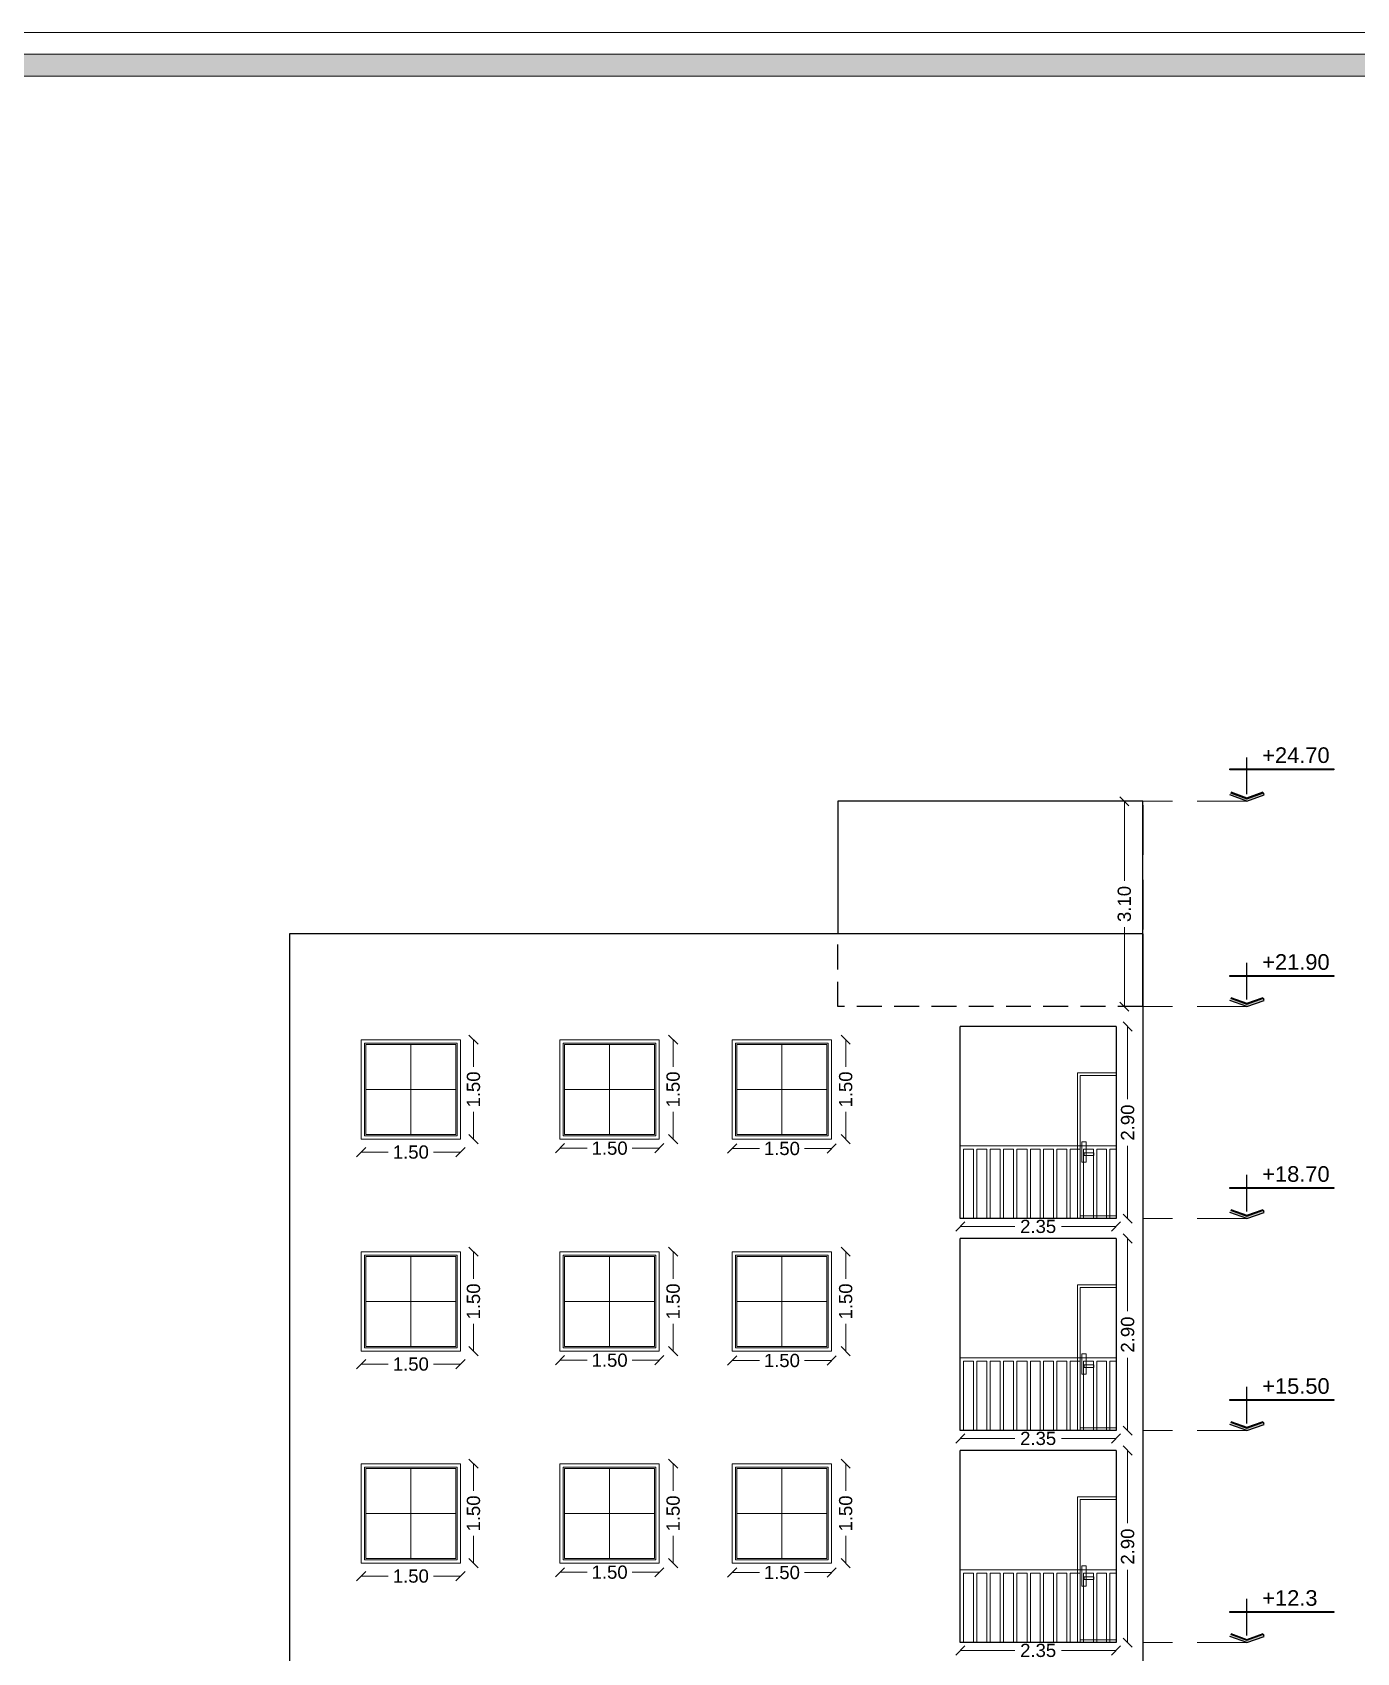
# Model space of a CAD drawing. Header units: metres. Extents: x -355 to 973, y -73 to 238.
# Drawn here: x 938.33 to 958.31, y 201.23 to 225.69 of the extents above; entities that cross this region are included whole.
import ezdxf

# ---------------------------------------------------------------- set-up
doc = ezdxf.new("R2010")
doc.units = ezdxf.units.M
doc.header["$LTSCALE"] = 3
doc.header["$MEASUREMENT"] = 0
for name, pattern in [('202$0$HIDDEN', [0.375, 0.25, -0.125]), ('DASHED2', [0.375, 0.25, -0.125]), ('HIDDEN2', [0.1875, 0.125, -0.0625])]:
    doc.linetypes.add(name, pattern=pattern)
for name, color, linetype, lineweight in [('.....13', 7, 'DASHED2', 13), ('05', 21, 'Continuous', 5), ('09', 120, 'Continuous', 9)]:
    doc.layers.add(name, color=color, linetype=linetype, lineweight=lineweight)
doc.styles.get("Standard").update_dxf_attribs({"font": 'arial.ttf'})
doc.dimstyles.new('ahmad', dxfattribs={"dimtxt": 0.2, "dimasz": 0.1375, "dimexe": 0, "dimexo": 0.0625, "dimgap": 0.09, "dimtad": 0, "dimzin": 0, "dimdsep": 46, "dimtxsty": 'Standard', "dimblk": 'OBLIQUE', "dimcen": 0.09, "dimclrd": 245, "dimclrt": 61, "dimadec": 0, "dimazin": 0, "dimtfac": 1, "dimtofl": 0, "dimtmove": 0, "dimatfit": 3, "dimldrblk": 'OBLIQUE', "dimfxl": 0, "dimfxlon": 1, "dimtolj": 1, "dimtzin": 0, "dimlwd": 13, "dimarcsym": 0})

# ---------------------------------------------------------------- blocks, each defined once
blk = doc.blocks.new('asidk')
at = {"layer": '09'}
for p, q in [((128.451, 86.95), (128.451, 85.59)), ((127.771, 86.27), (129.131, 86.27))]:
    blk.add_line(p, q, dxfattribs=at)
for points in [[(129.201, 87.02), (127.701, 87.02), (127.701, 85.52), (129.201, 85.52)], [(129.151, 86.97), (127.751, 86.97), (127.751, 85.57), (129.151, 85.57)], [(129.131, 86.95), (127.771, 86.95), (127.771, 85.59), (129.131, 85.59)]]:
    blk.add_lwpolyline(points, close=True, dxfattribs=at)
blk = doc.blocks.new('_Oblique')
at = {"color": 0, "linetype": 'ByBlock', "lineweight": -2}
blk.add_line((-0.5, -0.5), (0.5, 0.5), dxfattribs=at)
blk = doc.blocks.new('*D979')
at = {"color": 245, "lineweight": 13, "transparency": 16777216}
for p, q in [((952.332, 201.264), (953.155, 201.264)), ((954.682, 201.264), (953.859, 201.264))]:
    blk.add_line(p, q, dxfattribs=at)
at = {"layer": 'Defpoints', "color": 0, "transparency": 16777216}
for p in [(952.332, 201.382), (954.682, 201.382), (954.682, 201.264)]:
    blk.add_point(p, dxfattribs=at)
at = {"color": 245, "lineweight": 13, "transparency": 16777216, "xscale": 0.1375, "yscale": 0.1375, "zscale": 0.1375, "rotation": 180}
blk.add_blockref('_Oblique', (952.332, 201.264), dxfattribs=at)
at = {"color": 245, "lineweight": 13, "transparency": 16777216, "xscale": 0.1375, "yscale": 0.1375, "zscale": 0.1375}
blk.add_blockref('_Oblique', (954.682, 201.264), dxfattribs=at)
at = {"color": 61, "transparency": 16777216, "insert": (953.507, 201.264), "char_height": 0.2, "attachment_point": 5}
blk.add_mtext('\\A1;2.35', dxfattribs=at)
blk = doc.blocks.new('*D980')
at = {"color": 245, "lineweight": 13, "transparency": 16777216}
for p, q in [((948.89, 202.44), (949.3, 202.44)), ((950.39, 202.44), (949.98, 202.44))]:
    blk.add_line(p, q, dxfattribs=at)
at = {"layer": 'Defpoints', "color": 0, "transparency": 16777216}
for p in [(948.89, 202.582), (950.39, 202.582), (948.89, 202.44)]:
    blk.add_point(p, dxfattribs=at)
at = {"color": 245, "lineweight": 13, "transparency": 16777216, "xscale": 0.1375, "yscale": 0.1375, "zscale": 0.1375, "rotation": 180}
blk.add_blockref('_Oblique', (948.89, 202.44), dxfattribs=at)
at = {"color": 245, "lineweight": 13, "transparency": 16777216, "xscale": 0.1375, "yscale": 0.1375, "zscale": 0.1375}
blk.add_blockref('_Oblique', (950.39, 202.44), dxfattribs=at)
at = {"color": 61, "transparency": 16777216, "insert": (949.64, 202.44), "char_height": 0.2, "attachment_point": 5}
blk.add_mtext('\\A1;1.50', dxfattribs=at)
blk = doc.blocks.new('*D981')
at = {"color": 245, "lineweight": 13, "transparency": 16777216}
for p, q in [((950.603, 204.082), (950.603, 203.672)), ((950.603, 202.582), (950.603, 202.992))]:
    blk.add_line(p, q, dxfattribs=at)
at = {"layer": 'Defpoints', "color": 0, "transparency": 16777216}
for p in [(950.39, 204.082), (950.603, 204.082), (950.39, 202.582)]:
    blk.add_point(p, dxfattribs=at)
at = {"color": 245, "lineweight": 13, "transparency": 16777216, "xscale": 0.1375, "yscale": 0.1375, "zscale": 0.1375}
for p, rotation in [((950.603, 204.082), 90), ((950.603, 202.582), 270)]:
    blk.add_blockref('_Oblique', p, dxfattribs=dict(at, rotation=rotation))
at = {"color": 61, "transparency": 16777216, "insert": (950.603, 203.332), "char_height": 0.2, "attachment_point": 5, "rotation": 90}
blk.add_mtext('\\A1;1.50', dxfattribs=at)
blk = doc.blocks.new('*D982')
at = {"color": 245, "lineweight": 13, "transparency": 16777216}
for p, q in [((947.999, 204.082), (947.999, 203.672)), ((947.999, 202.582), (947.999, 202.992))]:
    blk.add_line(p, q, dxfattribs=at)
at = {"layer": 'Defpoints', "color": 0, "transparency": 16777216}
for p in [(947.79, 204.082), (947.999, 204.082), (947.79, 202.582)]:
    blk.add_point(p, dxfattribs=at)
at = {"color": 245, "lineweight": 13, "transparency": 16777216, "xscale": 0.1375, "yscale": 0.1375, "zscale": 0.1375}
for p, rotation in [((947.999, 204.082), 90), ((947.999, 202.582), 270)]:
    blk.add_blockref('_Oblique', p, dxfattribs=dict(at, rotation=rotation))
at = {"color": 61, "transparency": 16777216, "insert": (947.999, 203.332), "char_height": 0.2, "attachment_point": 5, "rotation": 90}
blk.add_mtext('\\A1;1.50', dxfattribs=at)
blk = doc.blocks.new('*D983')
at = {"color": 245, "lineweight": 13, "transparency": 16777216}
for p, q in [((946.29, 202.445), (946.7, 202.445)), ((947.79, 202.445), (947.38, 202.445))]:
    blk.add_line(p, q, dxfattribs=at)
at = {"layer": 'Defpoints', "color": 0, "transparency": 16777216}
for p in [(946.29, 202.582), (947.79, 202.582), (947.79, 202.445)]:
    blk.add_point(p, dxfattribs=at)
at = {"color": 245, "lineweight": 13, "transparency": 16777216, "xscale": 0.1375, "yscale": 0.1375, "zscale": 0.1375, "rotation": 180}
blk.add_blockref('_Oblique', (946.29, 202.445), dxfattribs=at)
at = {"color": 245, "lineweight": 13, "transparency": 16777216, "xscale": 0.1375, "yscale": 0.1375, "zscale": 0.1375}
blk.add_blockref('_Oblique', (947.79, 202.445), dxfattribs=at)
at = {"color": 61, "transparency": 16777216, "insert": (947.04, 202.445), "char_height": 0.2, "attachment_point": 5}
blk.add_mtext('\\A1;1.50', dxfattribs=at)
blk = doc.blocks.new('*D984')
at = {"color": 245, "lineweight": 13, "transparency": 16777216}
for p, q in [((943.29, 202.386), (943.7, 202.386)), ((944.79, 202.386), (944.38, 202.386))]:
    blk.add_line(p, q, dxfattribs=at)
at = {"layer": 'Defpoints', "color": 0, "transparency": 16777216}
for p in [(943.29, 202.582), (944.79, 202.582), (944.79, 202.386)]:
    blk.add_point(p, dxfattribs=at)
at = {"color": 245, "lineweight": 13, "transparency": 16777216, "xscale": 0.1375, "yscale": 0.1375, "zscale": 0.1375, "rotation": 180}
blk.add_blockref('_Oblique', (943.29, 202.386), dxfattribs=at)
at = {"color": 245, "lineweight": 13, "transparency": 16777216, "xscale": 0.1375, "yscale": 0.1375, "zscale": 0.1375}
blk.add_blockref('_Oblique', (944.79, 202.386), dxfattribs=at)
at = {"color": 61, "transparency": 16777216, "insert": (944.04, 202.386), "char_height": 0.2, "attachment_point": 5}
blk.add_mtext('\\A1;1.50', dxfattribs=at)
blk = doc.blocks.new('*D985')
at = {"color": 245, "lineweight": 13, "transparency": 16777216}
for p, q in [((944.986, 204.082), (944.986, 203.672)), ((944.986, 202.582), (944.986, 202.992))]:
    blk.add_line(p, q, dxfattribs=at)
at = {"layer": 'Defpoints', "color": 0, "transparency": 16777216}
for p in [(944.79, 204.082), (944.986, 204.082), (944.79, 202.582)]:
    blk.add_point(p, dxfattribs=at)
at = {"color": 245, "lineweight": 13, "transparency": 16777216, "xscale": 0.1375, "yscale": 0.1375, "zscale": 0.1375}
for p, rotation in [((944.986, 204.082), 90), ((944.986, 202.582), 270)]:
    blk.add_blockref('_Oblique', p, dxfattribs=dict(at, rotation=rotation))
at = {"color": 61, "transparency": 16777216, "insert": (944.986, 203.332), "char_height": 0.2, "attachment_point": 5, "rotation": 90}
blk.add_mtext('\\A1;1.50', dxfattribs=at)
blk = doc.blocks.new('*D986')
at = {"color": 245, "lineweight": 13, "transparency": 16777216}
for p, q in [((954.858, 204.282), (954.858, 203.183)), ((954.858, 201.382), (954.858, 202.481))]:
    blk.add_line(p, q, dxfattribs=at)
at = {"layer": 'Defpoints', "color": 0, "transparency": 16777216}
for p in [(954.682, 204.282), (954.682, 201.382), (954.858, 201.382)]:
    blk.add_point(p, dxfattribs=at)
at = {"color": 245, "lineweight": 13, "transparency": 16777216, "xscale": 0.1375, "yscale": 0.1375, "zscale": 0.1375}
for p, rotation in [((954.858, 204.282), 90), ((954.858, 201.382), 270)]:
    blk.add_blockref('_Oblique', p, dxfattribs=dict(at, rotation=rotation))
at = {"color": 61, "transparency": 16777216, "insert": (954.858, 202.832), "char_height": 0.2, "attachment_point": 5, "rotation": 90}
blk.add_mtext('\\A1;2.90', dxfattribs=at)
blk = doc.blocks.new('*D957')
at = {"color": 245, "lineweight": 13, "transparency": 16777216}
for p, q in [((952.332, 204.464), (953.155, 204.464)), ((954.682, 204.464), (953.859, 204.464))]:
    blk.add_line(p, q, dxfattribs=at)
at = {"layer": 'Defpoints', "color": 0, "transparency": 16777216}
for p in [(952.332, 204.582), (954.682, 204.582), (954.682, 204.464)]:
    blk.add_point(p, dxfattribs=at)
at = {"color": 245, "lineweight": 13, "transparency": 16777216, "xscale": 0.1375, "yscale": 0.1375, "zscale": 0.1375, "rotation": 180}
blk.add_blockref('_Oblique', (952.332, 204.464), dxfattribs=at)
at = {"color": 245, "lineweight": 13, "transparency": 16777216, "xscale": 0.1375, "yscale": 0.1375, "zscale": 0.1375}
blk.add_blockref('_Oblique', (954.682, 204.464), dxfattribs=at)
at = {"color": 61, "transparency": 16777216, "insert": (953.507, 204.464), "char_height": 0.2, "attachment_point": 5}
blk.add_mtext('\\A1;2.35', dxfattribs=at)
blk = doc.blocks.new('*D958')
at = {"color": 245, "lineweight": 13, "transparency": 16777216}
for p, q in [((948.89, 205.64), (949.3, 205.64)), ((950.39, 205.64), (949.98, 205.64))]:
    blk.add_line(p, q, dxfattribs=at)
at = {"layer": 'Defpoints', "color": 0, "transparency": 16777216}
for p in [(948.89, 205.782), (950.39, 205.782), (948.89, 205.64)]:
    blk.add_point(p, dxfattribs=at)
at = {"color": 245, "lineweight": 13, "transparency": 16777216, "xscale": 0.1375, "yscale": 0.1375, "zscale": 0.1375, "rotation": 180}
blk.add_blockref('_Oblique', (948.89, 205.64), dxfattribs=at)
at = {"color": 245, "lineweight": 13, "transparency": 16777216, "xscale": 0.1375, "yscale": 0.1375, "zscale": 0.1375}
blk.add_blockref('_Oblique', (950.39, 205.64), dxfattribs=at)
at = {"color": 61, "transparency": 16777216, "insert": (949.64, 205.64), "char_height": 0.2, "attachment_point": 5}
blk.add_mtext('\\A1;1.50', dxfattribs=at)
blk = doc.blocks.new('*D959')
at = {"color": 245, "lineweight": 13, "transparency": 16777216}
for p, q in [((950.603, 207.282), (950.603, 206.872)), ((950.603, 205.782), (950.603, 206.192))]:
    blk.add_line(p, q, dxfattribs=at)
at = {"layer": 'Defpoints', "color": 0, "transparency": 16777216}
for p in [(950.39, 207.282), (950.603, 207.282), (950.39, 205.782)]:
    blk.add_point(p, dxfattribs=at)
at = {"color": 245, "lineweight": 13, "transparency": 16777216, "xscale": 0.1375, "yscale": 0.1375, "zscale": 0.1375}
for p, rotation in [((950.603, 207.282), 90), ((950.603, 205.782), 270)]:
    blk.add_blockref('_Oblique', p, dxfattribs=dict(at, rotation=rotation))
at = {"color": 61, "transparency": 16777216, "insert": (950.603, 206.532), "char_height": 0.2, "attachment_point": 5, "rotation": 90}
blk.add_mtext('\\A1;1.50', dxfattribs=at)
blk = doc.blocks.new('*D960')
at = {"color": 245, "lineweight": 13, "transparency": 16777216}
for p, q in [((947.999, 207.282), (947.999, 206.872)), ((947.999, 205.782), (947.999, 206.192))]:
    blk.add_line(p, q, dxfattribs=at)
at = {"layer": 'Defpoints', "color": 0, "transparency": 16777216}
for p in [(947.79, 207.282), (947.999, 207.282), (947.79, 205.782)]:
    blk.add_point(p, dxfattribs=at)
at = {"color": 245, "lineweight": 13, "transparency": 16777216, "xscale": 0.1375, "yscale": 0.1375, "zscale": 0.1375}
for p, rotation in [((947.999, 207.282), 90), ((947.999, 205.782), 270)]:
    blk.add_blockref('_Oblique', p, dxfattribs=dict(at, rotation=rotation))
at = {"color": 61, "transparency": 16777216, "insert": (947.999, 206.532), "char_height": 0.2, "attachment_point": 5, "rotation": 90}
blk.add_mtext('\\A1;1.50', dxfattribs=at)
blk = doc.blocks.new('*D961')
at = {"color": 245, "lineweight": 13, "transparency": 16777216}
for p, q in [((946.29, 205.645), (946.7, 205.645)), ((947.79, 205.645), (947.38, 205.645))]:
    blk.add_line(p, q, dxfattribs=at)
at = {"layer": 'Defpoints', "color": 0, "transparency": 16777216}
for p in [(946.29, 205.782), (947.79, 205.782), (947.79, 205.645)]:
    blk.add_point(p, dxfattribs=at)
at = {"color": 245, "lineweight": 13, "transparency": 16777216, "xscale": 0.1375, "yscale": 0.1375, "zscale": 0.1375, "rotation": 180}
blk.add_blockref('_Oblique', (946.29, 205.645), dxfattribs=at)
at = {"color": 245, "lineweight": 13, "transparency": 16777216, "xscale": 0.1375, "yscale": 0.1375, "zscale": 0.1375}
blk.add_blockref('_Oblique', (947.79, 205.645), dxfattribs=at)
at = {"color": 61, "transparency": 16777216, "insert": (947.04, 205.645), "char_height": 0.2, "attachment_point": 5}
blk.add_mtext('\\A1;1.50', dxfattribs=at)
blk = doc.blocks.new('*D962')
at = {"color": 245, "lineweight": 13, "transparency": 16777216}
for p, q in [((943.29, 205.586), (943.7, 205.586)), ((944.79, 205.586), (944.38, 205.586))]:
    blk.add_line(p, q, dxfattribs=at)
at = {"layer": 'Defpoints', "color": 0, "transparency": 16777216}
for p in [(943.29, 205.782), (944.79, 205.782), (944.79, 205.586)]:
    blk.add_point(p, dxfattribs=at)
at = {"color": 245, "lineweight": 13, "transparency": 16777216, "xscale": 0.1375, "yscale": 0.1375, "zscale": 0.1375, "rotation": 180}
blk.add_blockref('_Oblique', (943.29, 205.586), dxfattribs=at)
at = {"color": 245, "lineweight": 13, "transparency": 16777216, "xscale": 0.1375, "yscale": 0.1375, "zscale": 0.1375}
blk.add_blockref('_Oblique', (944.79, 205.586), dxfattribs=at)
at = {"color": 61, "transparency": 16777216, "insert": (944.04, 205.586), "char_height": 0.2, "attachment_point": 5}
blk.add_mtext('\\A1;1.50', dxfattribs=at)
blk = doc.blocks.new('*D963')
at = {"color": 245, "lineweight": 13, "transparency": 16777216}
for p, q in [((944.986, 207.282), (944.986, 206.872)), ((944.986, 205.782), (944.986, 206.192))]:
    blk.add_line(p, q, dxfattribs=at)
at = {"layer": 'Defpoints', "color": 0, "transparency": 16777216}
for p in [(944.79, 207.282), (944.986, 207.282), (944.79, 205.782)]:
    blk.add_point(p, dxfattribs=at)
at = {"color": 245, "lineweight": 13, "transparency": 16777216, "xscale": 0.1375, "yscale": 0.1375, "zscale": 0.1375}
for p, rotation in [((944.986, 207.282), 90), ((944.986, 205.782), 270)]:
    blk.add_blockref('_Oblique', p, dxfattribs=dict(at, rotation=rotation))
at = {"color": 61, "transparency": 16777216, "insert": (944.986, 206.532), "char_height": 0.2, "attachment_point": 5, "rotation": 90}
blk.add_mtext('\\A1;1.50', dxfattribs=at)
blk = doc.blocks.new('*D964')
at = {"color": 245, "lineweight": 13, "transparency": 16777216}
for p, q in [((954.858, 207.482), (954.858, 206.383)), ((954.858, 204.582), (954.858, 205.681))]:
    blk.add_line(p, q, dxfattribs=at)
at = {"layer": 'Defpoints', "color": 0, "transparency": 16777216}
for p in [(954.682, 207.482), (954.682, 204.582), (954.858, 204.582)]:
    blk.add_point(p, dxfattribs=at)
at = {"color": 245, "lineweight": 13, "transparency": 16777216, "xscale": 0.1375, "yscale": 0.1375, "zscale": 0.1375}
for p, rotation in [((954.858, 207.482), 90), ((954.858, 204.582), 270)]:
    blk.add_blockref('_Oblique', p, dxfattribs=dict(at, rotation=rotation))
at = {"color": 61, "transparency": 16777216, "insert": (954.858, 206.032), "char_height": 0.2, "attachment_point": 5, "rotation": 90}
blk.add_mtext('\\A1;2.90', dxfattribs=at)
blk = doc.blocks.new('*D987')
at = {"color": 245, "lineweight": 13, "transparency": 16777216}
for p, q in [((952.332, 207.664), (953.155, 207.664)), ((954.682, 207.664), (953.859, 207.664))]:
    blk.add_line(p, q, dxfattribs=at)
at = {"layer": 'Defpoints', "color": 0, "transparency": 16777216}
for p in [(952.332, 207.782), (954.682, 207.782), (954.682, 207.664)]:
    blk.add_point(p, dxfattribs=at)
at = {"color": 245, "lineweight": 13, "transparency": 16777216, "xscale": 0.1375, "yscale": 0.1375, "zscale": 0.1375, "rotation": 180}
blk.add_blockref('_Oblique', (952.332, 207.664), dxfattribs=at)
at = {"color": 245, "lineweight": 13, "transparency": 16777216, "xscale": 0.1375, "yscale": 0.1375, "zscale": 0.1375}
blk.add_blockref('_Oblique', (954.682, 207.664), dxfattribs=at)
at = {"color": 61, "transparency": 16777216, "insert": (953.507, 207.664), "char_height": 0.2, "attachment_point": 5}
blk.add_mtext('\\A1;2.35', dxfattribs=at)
blk = doc.blocks.new('*D988')
at = {"color": 245, "lineweight": 13, "transparency": 16777216}
for p, q in [((948.89, 208.84), (949.3, 208.84)), ((950.39, 208.84), (949.98, 208.84))]:
    blk.add_line(p, q, dxfattribs=at)
at = {"layer": 'Defpoints', "color": 0, "transparency": 16777216}
for p in [(948.89, 208.982), (950.39, 208.982), (948.89, 208.84)]:
    blk.add_point(p, dxfattribs=at)
at = {"color": 245, "lineweight": 13, "transparency": 16777216, "xscale": 0.1375, "yscale": 0.1375, "zscale": 0.1375, "rotation": 180}
blk.add_blockref('_Oblique', (948.89, 208.84), dxfattribs=at)
at = {"color": 245, "lineweight": 13, "transparency": 16777216, "xscale": 0.1375, "yscale": 0.1375, "zscale": 0.1375}
blk.add_blockref('_Oblique', (950.39, 208.84), dxfattribs=at)
at = {"color": 61, "transparency": 16777216, "insert": (949.64, 208.84), "char_height": 0.2, "attachment_point": 5}
blk.add_mtext('\\A1;1.50', dxfattribs=at)
blk = doc.blocks.new('*D989')
at = {"color": 245, "lineweight": 13, "transparency": 16777216}
for p, q in [((950.603, 210.482), (950.603, 210.072)), ((950.603, 208.982), (950.603, 209.392))]:
    blk.add_line(p, q, dxfattribs=at)
at = {"layer": 'Defpoints', "color": 0, "transparency": 16777216}
for p in [(950.39, 210.482), (950.603, 210.482), (950.39, 208.982)]:
    blk.add_point(p, dxfattribs=at)
at = {"color": 245, "lineweight": 13, "transparency": 16777216, "xscale": 0.1375, "yscale": 0.1375, "zscale": 0.1375}
for p, rotation in [((950.603, 210.482), 90), ((950.603, 208.982), 270)]:
    blk.add_blockref('_Oblique', p, dxfattribs=dict(at, rotation=rotation))
at = {"color": 61, "transparency": 16777216, "insert": (950.603, 209.732), "char_height": 0.2, "attachment_point": 5, "rotation": 90}
blk.add_mtext('\\A1;1.50', dxfattribs=at)
blk = doc.blocks.new('*D990')
at = {"color": 245, "lineweight": 13, "transparency": 16777216}
for p, q in [((947.999, 210.482), (947.999, 210.072)), ((947.999, 208.982), (947.999, 209.392))]:
    blk.add_line(p, q, dxfattribs=at)
at = {"layer": 'Defpoints', "color": 0, "transparency": 16777216}
for p in [(947.79, 210.482), (947.999, 210.482), (947.79, 208.982)]:
    blk.add_point(p, dxfattribs=at)
at = {"color": 245, "lineweight": 13, "transparency": 16777216, "xscale": 0.1375, "yscale": 0.1375, "zscale": 0.1375}
for p, rotation in [((947.999, 210.482), 90), ((947.999, 208.982), 270)]:
    blk.add_blockref('_Oblique', p, dxfattribs=dict(at, rotation=rotation))
at = {"color": 61, "transparency": 16777216, "insert": (947.999, 209.732), "char_height": 0.2, "attachment_point": 5, "rotation": 90}
blk.add_mtext('\\A1;1.50', dxfattribs=at)
blk = doc.blocks.new('*D991')
at = {"color": 245, "lineweight": 13, "transparency": 16777216}
for p, q in [((946.29, 208.845), (946.7, 208.845)), ((947.79, 208.845), (947.38, 208.845))]:
    blk.add_line(p, q, dxfattribs=at)
at = {"layer": 'Defpoints', "color": 0, "transparency": 16777216}
for p in [(946.29, 208.982), (947.79, 208.982), (947.79, 208.845)]:
    blk.add_point(p, dxfattribs=at)
at = {"color": 245, "lineweight": 13, "transparency": 16777216, "xscale": 0.1375, "yscale": 0.1375, "zscale": 0.1375, "rotation": 180}
blk.add_blockref('_Oblique', (946.29, 208.845), dxfattribs=at)
at = {"color": 245, "lineweight": 13, "transparency": 16777216, "xscale": 0.1375, "yscale": 0.1375, "zscale": 0.1375}
blk.add_blockref('_Oblique', (947.79, 208.845), dxfattribs=at)
at = {"color": 61, "transparency": 16777216, "insert": (947.04, 208.845), "char_height": 0.2, "attachment_point": 5}
blk.add_mtext('\\A1;1.50', dxfattribs=at)
blk = doc.blocks.new('*D992')
at = {"color": 245, "lineweight": 13, "transparency": 16777216}
for p, q in [((943.29, 208.786), (943.7, 208.786)), ((944.79, 208.786), (944.38, 208.786))]:
    blk.add_line(p, q, dxfattribs=at)
at = {"layer": 'Defpoints', "color": 0, "transparency": 16777216}
for p in [(943.29, 208.982), (944.79, 208.982), (944.79, 208.786)]:
    blk.add_point(p, dxfattribs=at)
at = {"color": 245, "lineweight": 13, "transparency": 16777216, "xscale": 0.1375, "yscale": 0.1375, "zscale": 0.1375, "rotation": 180}
blk.add_blockref('_Oblique', (943.29, 208.786), dxfattribs=at)
at = {"color": 245, "lineweight": 13, "transparency": 16777216, "xscale": 0.1375, "yscale": 0.1375, "zscale": 0.1375}
blk.add_blockref('_Oblique', (944.79, 208.786), dxfattribs=at)
at = {"color": 61, "transparency": 16777216, "insert": (944.04, 208.786), "char_height": 0.2, "attachment_point": 5}
blk.add_mtext('\\A1;1.50', dxfattribs=at)
blk = doc.blocks.new('*D993')
at = {"color": 245, "lineweight": 13, "transparency": 16777216}
for p, q in [((944.986, 210.482), (944.986, 210.072)), ((944.986, 208.982), (944.986, 209.392))]:
    blk.add_line(p, q, dxfattribs=at)
at = {"layer": 'Defpoints', "color": 0, "transparency": 16777216}
for p in [(944.79, 210.482), (944.986, 210.482), (944.79, 208.982)]:
    blk.add_point(p, dxfattribs=at)
at = {"color": 245, "lineweight": 13, "transparency": 16777216, "xscale": 0.1375, "yscale": 0.1375, "zscale": 0.1375}
for p, rotation in [((944.986, 210.482), 90), ((944.986, 208.982), 270)]:
    blk.add_blockref('_Oblique', p, dxfattribs=dict(at, rotation=rotation))
at = {"color": 61, "transparency": 16777216, "insert": (944.986, 209.732), "char_height": 0.2, "attachment_point": 5, "rotation": 90}
blk.add_mtext('\\A1;1.50', dxfattribs=at)
blk = doc.blocks.new('*D994')
at = {"color": 245, "lineweight": 13, "transparency": 16777216}
for p, q in [((954.858, 210.682), (954.858, 209.583)), ((954.858, 207.782), (954.858, 208.881))]:
    blk.add_line(p, q, dxfattribs=at)
at = {"layer": 'Defpoints', "color": 0, "transparency": 16777216}
for p in [(954.682, 210.682), (954.682, 207.782), (954.858, 207.782)]:
    blk.add_point(p, dxfattribs=at)
at = {"color": 245, "lineweight": 13, "transparency": 16777216, "xscale": 0.1375, "yscale": 0.1375, "zscale": 0.1375}
for p, rotation in [((954.858, 210.682), 90), ((954.858, 207.782), 270)]:
    blk.add_blockref('_Oblique', p, dxfattribs=dict(at, rotation=rotation))
at = {"color": 61, "transparency": 16777216, "insert": (954.858, 209.232), "char_height": 0.2, "attachment_point": 5, "rotation": 90}
blk.add_mtext('\\A1;2.90', dxfattribs=at)
blk = doc.blocks.new('*D1037')
at = {"color": 245, "lineweight": 13, "transparency": 16777216}
for p, q in [((954.808, 214.082), (954.808, 212.881)), ((954.808, 210.982), (954.808, 212.182))]:
    blk.add_line(p, q, dxfattribs=at)
at = {"layer": 'Defpoints', "color": 0, "transparency": 16777216}
for p in [(954.808, 214.082), (955.085, 214.082), (955.085, 210.982)]:
    blk.add_point(p, dxfattribs=at)
at = {"color": 245, "lineweight": 13, "transparency": 16777216, "xscale": 0.1375, "yscale": 0.1375, "zscale": 0.1375}
for p, rotation in [((954.808, 214.082), 90), ((954.808, 210.982), 270)]:
    blk.add_blockref('_Oblique', p, dxfattribs=dict(at, rotation=rotation))
at = {"color": 61, "transparency": 16777216, "insert": (954.808, 212.532), "char_height": 0.2, "attachment_point": 5, "rotation": 90}
blk.add_mtext('\\A1;3.10', dxfattribs=at)

msp = doc.modelspace()

# ---------------------------------------------------------------- hatches: boundary and pattern name
at = {"lineweight": -3}
for points in [[(956.658, 214.082), (956.919, 214.177), (956.907, 214.208), (956.658, 214.117), (956.41, 214.208), (956.398, 214.177)], [(956.658, 210.982), (956.919, 211.077), (956.907, 211.108), (956.658, 211.017), (956.41, 211.108), (956.398, 211.077)], [(956.658, 210.982), (956.919, 211.077), (956.907, 211.108), (956.658, 211.017), (956.41, 211.108), (956.398, 211.077)], [(956.658, 207.782), (956.919, 207.877), (956.907, 207.908), (956.658, 207.817), (956.41, 207.908), (956.398, 207.877)], [(956.658, 204.582), (956.919, 204.677), (956.907, 204.708), (956.658, 204.617), (956.41, 204.708), (956.398, 204.677)], [(956.658, 201.382), (956.919, 201.477), (956.907, 201.508), (956.658, 201.417), (956.41, 201.508), (956.398, 201.477)]]:
    msp.add_hatch(color=256, dxfattribs=at).paths.add_polyline_path(points)
at = {"layer": '05'}
h = msp.add_hatch(color=256, dxfattribs=at)
h.paths.add_polyline_path([(972.557, 225.357), (972.557, 179.82), (906.972, 179.82), (906.972, 225.357)])
h.paths.add_polyline_path([(972.226, 180.15), (907.303, 180.15), (907.303, 225.026), (972.226, 225.026)], flags=16)

# ---------------------------------------------------------------- linework, layer by layer
at = {"layer": '.....13'}
for p, q in [((956.658, 214.082), (955.085, 214.082)), ((956.658, 210.982), (955.085, 210.982)), ((956.658, 210.982), (955.085, 210.982)), ((956.658, 207.782), (955.085, 207.782)), ((956.658, 204.582), (955.085, 204.582)), ((956.658, 201.382), (955.085, 201.382))]:
    msp.add_line(p, q, dxfattribs=at)
at = {"lineweight": -3}
for p, q in [((956.658, 214.189), (956.658, 214.745)), ((956.399, 214.573), (957.967, 214.573)), ((956.658, 214.082), (956.398, 214.177)), ((956.41, 214.208), (956.658, 214.117)), ((956.415, 214.222), (956.658, 214.132)), ((956.658, 214.132), (956.902, 214.222)), ((956.658, 214.117), (956.907, 214.208)), ((956.658, 214.082), (956.919, 214.177)), ((956.919, 214.177), (956.907, 214.208)), ((956.658, 211.089), (956.658, 211.645)), ((956.658, 211.089), (956.658, 211.645)), ((956.399, 211.451), (957.967, 211.451)), ((956.399, 211.451), (957.967, 211.451)), ((956.658, 210.982), (956.398, 211.077)), ((956.658, 210.982), (956.398, 211.077)), ((956.41, 211.108), (956.658, 211.017)), ((956.41, 211.108), (956.658, 211.017)), ((956.415, 211.122), (956.658, 211.032)), ((956.415, 211.122), (956.658, 211.032)), ((956.658, 211.032), (956.902, 211.122)), ((956.658, 211.032), (956.902, 211.122)), ((956.658, 211.017), (956.907, 211.108)), ((956.658, 211.017), (956.907, 211.108)), ((956.658, 210.982), (956.919, 211.077)), ((956.658, 210.982), (956.919, 211.077)), ((956.919, 211.077), (956.907, 211.108)), ((956.919, 211.077), (956.907, 211.108)), ((956.658, 207.889), (956.658, 208.445)), ((956.399, 208.251), (957.967, 208.251)), ((956.658, 207.782), (956.398, 207.877)), ((956.41, 207.908), (956.658, 207.817)), ((956.415, 207.922), (956.658, 207.832)), ((956.658, 207.832), (956.902, 207.922)), ((956.658, 207.817), (956.907, 207.908)), ((956.658, 207.782), (956.919, 207.877)), ((956.919, 207.877), (956.907, 207.908)), ((956.658, 204.689), (956.658, 205.245)), ((956.399, 205.051), (957.967, 205.051)), ((956.41, 204.708), (956.658, 204.617)), ((956.415, 204.722), (956.658, 204.632)), ((956.658, 204.632), (956.902, 204.722)), ((956.658, 204.617), (956.907, 204.708)), ((956.919, 204.677), (956.907, 204.708)), ((956.658, 204.582), (956.398, 204.677)), ((956.658, 204.582), (956.919, 204.677)), ((956.658, 201.489), (956.658, 202.045)), ((956.399, 201.851), (957.967, 201.851)), ((956.415, 201.522), (956.658, 201.432)), ((956.658, 201.432), (956.902, 201.522)), ((956.658, 201.382), (956.398, 201.477)), ((956.41, 201.508), (956.658, 201.417)), ((956.658, 201.417), (956.907, 201.508)), ((956.658, 201.382), (956.919, 201.477)), ((956.919, 201.477), (956.907, 201.508))]:
    msp.add_line(p, q, dxfattribs=at)
for p, q in [((955.085, 214.082), (950.485, 214.082)), ((950.485, 214.082), (950.485, 214.022)), ((950.485, 214.022), (950.485, 212.082)), ((955.085, 213.782), (955.085, 214.082)), ((955.085, 212.082), (955.085, 214.022)), ((955.085, 213.482), (955.085, 213.782)), ((955.085, 210.982), (955.085, 213.482)), ((955.085, 212.082), (942.208, 212.082)), ((942.208, 212.082), (942.208, 210.982)), ((955.085, 212.082), (955.085, 189.082)), ((942.208, 210.982), (942.208, 189.082)), ((954.682, 210.682), (952.332, 210.682)), ((952.332, 207.782), (952.332, 210.682)), ((954.682, 210.682), (954.682, 207.782)), ((954.682, 207.782), (952.332, 207.782)), ((954.682, 207.482), (952.332, 207.482)), ((952.332, 204.582), (952.332, 207.482)), ((954.682, 207.482), (954.682, 204.582)), ((954.682, 204.582), (952.332, 204.582)), ((954.682, 204.282), (952.332, 204.282)), ((952.332, 201.382), (952.332, 204.282)), ((954.682, 204.282), (954.682, 201.382)), ((954.682, 201.382), (952.332, 201.382))]:
    msp.add_line(p, q)
at = {"linetype": '202$0$HIDDEN'}
msp.add_line((955.085, 214.022), (955.085, 211.522), dxfattribs=at)
at = {"linetype": 'HIDDEN2'}
for p, q in [((950.485, 210.982), (950.485, 212.082)), ((955.085, 210.982), (950.485, 210.982))]:
    msp.add_line(p, q, dxfattribs=at)
at = {"lineweight": -3}
for points in [[(956.399, 214.573), (957.967, 214.573), (957.967, 214.558), (956.399, 214.558)], [(956.399, 211.451), (957.967, 211.451), (957.967, 211.437), (956.399, 211.437)], [(956.399, 211.451), (957.967, 211.451), (957.967, 211.437), (956.399, 211.437)], [(956.399, 208.251), (957.967, 208.251), (957.967, 208.237), (956.399, 208.237)], [(956.399, 205.051), (957.967, 205.051), (957.967, 205.037), (956.399, 205.037)], [(956.399, 201.851), (957.967, 201.851), (957.967, 201.837), (956.399, 201.837)]]:
    msp.add_lwpolyline(points, close=True, dxfattribs=at)
at = {"layer": '05'}
for p, q in [((952.332, 207.782), (952.332, 208.882)), ((952.332, 207.782), (952.332, 208.882)), ((952.332, 208.882), (954.682, 208.882)), ((952.382, 207.782), (952.382, 208.832)), ((952.382, 208.832), (952.532, 208.832)), ((952.532, 207.782), (952.532, 208.832)), ((952.582, 207.782), (952.582, 208.832)), ((952.582, 208.832), (952.732, 208.832)), ((952.732, 207.782), (952.732, 208.832)), ((952.782, 207.782), (952.782, 208.832)), ((952.782, 208.832), (952.935, 208.832)), ((952.935, 207.782), (952.935, 208.832)), ((952.985, 208.832), (953.135, 208.832)), ((952.985, 207.782), (952.985, 208.832)), ((953.135, 207.782), (953.135, 208.832)), ((953.185, 208.832), (953.34, 208.832)), ((953.185, 207.782), (953.185, 208.832)), ((953.34, 207.782), (953.34, 208.832)), ((953.39, 208.832), (953.54, 208.832)), ((953.39, 207.782), (953.39, 208.832)), ((953.54, 207.782), (953.54, 208.832)), ((953.59, 208.832), (953.739, 208.832)), ((953.59, 207.782), (953.59, 208.832)), ((953.739, 207.782), (953.739, 208.832)), ((953.789, 208.832), (953.939, 208.832)), ((953.789, 207.782), (953.789, 208.832)), ((953.939, 207.782), (953.939, 208.832)), ((953.989, 208.832), (954.139, 208.832)), ((953.989, 207.782), (953.989, 208.832)), ((954.139, 207.782), (954.139, 208.832)), ((954.191, 208.832), (954.341, 208.832)), ((954.191, 207.782), (954.191, 208.832)), ((954.341, 207.782), (954.341, 208.832)), ((954.391, 208.832), (954.541, 208.832)), ((954.391, 207.782), (954.391, 208.832)), ((954.541, 207.782), (954.541, 208.832)), ((954.591, 208.832), (954.682, 208.832)), ((954.591, 207.782), (954.591, 208.832)), ((952.332, 204.582), (952.332, 205.682)), ((952.332, 204.582), (952.332, 205.682)), ((952.332, 205.682), (954.682, 205.682)), ((952.382, 204.582), (952.382, 205.632)), ((952.382, 205.632), (952.532, 205.632)), ((952.532, 204.582), (952.532, 205.632)), ((952.582, 204.582), (952.582, 205.632)), ((952.582, 205.632), (952.732, 205.632)), ((952.732, 204.582), (952.732, 205.632)), ((952.782, 204.582), (952.782, 205.632)), ((952.782, 205.632), (952.935, 205.632)), ((952.935, 204.582), (952.935, 205.632)), ((952.985, 205.632), (953.135, 205.632)), ((952.985, 204.582), (952.985, 205.632)), ((953.135, 204.582), (953.135, 205.632)), ((953.185, 205.632), (953.34, 205.632)), ((953.185, 204.582), (953.185, 205.632)), ((953.34, 204.582), (953.34, 205.632)), ((953.39, 205.632), (953.54, 205.632)), ((953.39, 204.582), (953.39, 205.632)), ((953.54, 204.582), (953.54, 205.632)), ((953.59, 205.632), (953.739, 205.632)), ((953.59, 204.582), (953.59, 205.632)), ((953.739, 204.582), (953.739, 205.632)), ((953.789, 205.632), (953.939, 205.632)), ((953.789, 204.582), (953.789, 205.632)), ((953.939, 204.582), (953.939, 205.632)), ((953.989, 205.632), (954.139, 205.632)), ((953.989, 204.582), (953.989, 205.632)), ((954.139, 204.582), (954.139, 205.632)), ((954.191, 205.632), (954.341, 205.632)), ((954.191, 204.582), (954.191, 205.632)), ((954.341, 204.582), (954.341, 205.632)), ((954.391, 205.632), (954.541, 205.632)), ((954.391, 204.582), (954.391, 205.632)), ((954.541, 204.582), (954.541, 205.632)), ((954.591, 205.632), (954.682, 205.632)), ((954.591, 204.582), (954.591, 205.632)), ((954.682, 204.282), (952.332, 204.282)), ((952.332, 201.382), (952.332, 202.482)), ((952.332, 201.382), (952.332, 202.482)), ((952.332, 202.482), (954.682, 202.482)), ((952.382, 201.382), (952.382, 202.432)), ((952.382, 202.432), (952.532, 202.432)), ((952.532, 201.382), (952.532, 202.432)), ((952.582, 201.382), (952.582, 202.432)), ((952.582, 202.432), (952.732, 202.432)), ((952.732, 201.382), (952.732, 202.432)), ((952.782, 201.382), (952.782, 202.432)), ((952.782, 202.432), (952.935, 202.432)), ((952.935, 201.382), (952.935, 202.432)), ((952.985, 202.432), (953.135, 202.432)), ((952.985, 201.382), (952.985, 202.432)), ((953.135, 201.382), (953.135, 202.432)), ((953.185, 202.432), (953.34, 202.432)), ((953.185, 201.382), (953.185, 202.432)), ((953.34, 201.382), (953.34, 202.432)), ((953.39, 202.432), (953.54, 202.432)), ((953.39, 201.382), (953.39, 202.432)), ((953.54, 201.382), (953.54, 202.432)), ((953.59, 202.432), (953.739, 202.432)), ((953.59, 201.382), (953.59, 202.432)), ((953.739, 201.382), (953.739, 202.432)), ((953.789, 202.432), (953.939, 202.432)), ((953.789, 201.382), (953.789, 202.432)), ((953.939, 201.382), (953.939, 202.432)), ((953.989, 202.432), (954.139, 202.432)), ((953.989, 201.382), (953.989, 202.432)), ((954.139, 201.382), (954.139, 202.432)), ((954.191, 202.432), (954.341, 202.432)), ((954.191, 201.382), (954.191, 202.432)), ((954.341, 201.382), (954.341, 202.432)), ((954.391, 202.432), (954.541, 202.432)), ((954.391, 201.382), (954.391, 202.432)), ((954.541, 201.382), (954.541, 202.432)), ((954.591, 202.432), (954.682, 202.432)), ((954.591, 201.382), (954.591, 202.432))]:
    msp.add_line(p, q, dxfattribs=at)
for points in [[(972.888, 225.687), (906.641, 225.687), (906.641, 179.489), (972.888, 179.489)], [(972.557, 225.357), (906.972, 225.357), (906.972, 179.82), (972.557, 179.82)], [(972.226, 225.026), (907.303, 225.026), (907.303, 180.15), (972.226, 180.15)]]:
    msp.add_lwpolyline(points, close=True, dxfattribs=at)
at = {"layer": '09'}
for p, q in [((954.099, 207.782), (954.099, 208.882)), ((954.203, 208.733), (954.203, 208.773)), ((954.203, 208.773), (954.349, 208.773)), ((954.349, 208.733), (954.203, 208.733)), ((954.349, 208.773), (954.349, 208.733)), ((954.682, 207.782), (954.099, 207.782)), ((954.682, 207.822), (954.139, 207.822)), ((954.099, 204.582), (954.099, 205.682)), ((954.203, 205.533), (954.203, 205.573)), ((954.203, 205.573), (954.349, 205.573)), ((954.349, 205.533), (954.203, 205.533)), ((954.349, 205.573), (954.349, 205.533)), ((954.682, 204.582), (954.099, 204.582)), ((954.682, 204.622), (954.139, 204.622)), ((954.099, 201.382), (954.099, 202.482)), ((954.203, 202.333), (954.203, 202.373)), ((954.203, 202.373), (954.349, 202.373)), ((954.349, 202.333), (954.203, 202.333)), ((954.349, 202.373), (954.349, 202.333)), ((954.682, 201.382), (954.099, 201.382)), ((954.682, 201.422), (954.139, 201.422))]:
    msp.add_line(p, q, dxfattribs=at)
for points in [[(954.099, 208.882), (954.099, 209.982), (954.682, 209.982)], [(954.139, 207.822), (954.139, 209.942), (954.682, 209.942)], [(954.231, 208.882), (954.231, 208.942), (954.168, 208.942), (954.168, 208.882)], [(954.168, 208.882), (954.168, 208.635), (954.231, 208.635), (954.231, 208.882)], [(954.099, 205.682), (954.099, 206.782), (954.682, 206.782)], [(954.139, 204.622), (954.139, 206.742), (954.682, 206.742)], [(954.231, 205.682), (954.231, 205.742), (954.168, 205.742), (954.168, 205.682)], [(954.168, 205.682), (954.168, 205.435), (954.231, 205.435), (954.231, 205.682)], [(954.099, 202.482), (954.099, 203.582), (954.682, 203.582)], [(954.139, 201.422), (954.139, 203.542), (954.682, 203.542)], [(954.231, 202.482), (954.231, 202.542), (954.168, 202.542), (954.168, 202.482)], [(954.168, 202.482), (954.168, 202.235), (954.231, 202.235), (954.231, 202.482)]]:
    msp.add_lwpolyline(points, dxfattribs=at)

# ---------------------------------------------------------------- block references
for p in [(815.588, 123.462), (818.588, 123.462), (821.188, 123.462), (815.588, 120.262), (818.588, 120.262), (821.188, 120.262), (815.588, 117.062), (818.588, 117.062), (821.188, 117.062)]:
    msp.add_blockref('asidk', p)

# ---------------------------------------------------------------- texts
at = {"lineweight": -3, "char_height": 0.2359, "width": 1.81395, "attachment_point": 1}
for s, insert in [('+24.70', (956.889, 214.896)), ('+21.90', (956.889, 211.774)), ('+18.70', (956.889, 208.574)), ('+15.50', (956.889, 205.374)), ('+12.3', (956.889, 202.174))]:
    msp.add_mtext(s, dxfattribs=dict(at, insert=insert))

# ---------------------------------------------------------------- dimensions: what is measured, and where the dimension line sits
for base, p1, p2, picture, middle in [((954.808, 214.082), (955.085, 210.982), (955.085, 214.082), '*D1037', (954.808, 212.532)), ((954.858, 207.782), (954.682, 210.682), (954.682, 207.782), '*D994', (954.858, 209.232)), ((944.986, 210.482), (944.79, 208.982), (944.79, 210.482), '*D993', (944.986, 209.732)), ((947.999, 210.482), (947.79, 208.982), (947.79, 210.482), '*D990', (947.999, 209.732)), ((950.603, 210.482), (950.39, 208.982), (950.39, 210.482), '*D989', (950.603, 209.732)), ((954.858, 204.582), (954.682, 207.482), (954.682, 204.582), '*D964', (954.858, 206.032)), ((944.986, 207.282), (944.79, 205.782), (944.79, 207.282), '*D963', (944.986, 206.532)), ((947.999, 207.282), (947.79, 205.782), (947.79, 207.282), '*D960', (947.999, 206.532)), ((950.603, 207.282), (950.39, 205.782), (950.39, 207.282), '*D959', (950.603, 206.532)), ((954.858, 201.382), (954.682, 204.282), (954.682, 201.382), '*D986', (954.858, 202.832)), ((944.986, 204.082), (944.79, 202.582), (944.79, 204.082), '*D985', (944.986, 203.332)), ((947.999, 204.082), (947.79, 202.582), (947.79, 204.082), '*D982', (947.999, 203.332)), ((950.603, 204.082), (950.39, 202.582), (950.39, 204.082), '*D981', (950.603, 203.332))]:
    dim = msp.add_linear_dim(base=base, p1=p1, p2=p2, angle=90, dimstyle='ahmad')
    dim.commit()
    dim.dimension.update_dxf_attribs({"geometry": picture, "text_midpoint": middle})
for base, p1, p2, picture, middle in [((944.79, 208.786), (943.29, 208.982), (944.79, 208.982), '*D992', (944.04, 208.786)), ((947.79, 208.845), (946.29, 208.982), (947.79, 208.982), '*D991', (947.04, 208.845)), ((948.89, 208.84), (950.39, 208.982), (948.89, 208.982), '*D988', (949.64, 208.84)), ((954.682, 207.664), (952.332, 207.782), (954.682, 207.782), '*D987', (953.507, 207.664)), ((944.79, 205.586), (943.29, 205.782), (944.79, 205.782), '*D962', (944.04, 205.586)), ((947.79, 205.645), (946.29, 205.782), (947.79, 205.782), '*D961', (947.04, 205.645)), ((948.89, 205.64), (950.39, 205.782), (948.89, 205.782), '*D958', (949.64, 205.64)), ((954.682, 204.464), (952.332, 204.582), (954.682, 204.582), '*D957', (953.507, 204.464)), ((944.79, 202.386), (943.29, 202.582), (944.79, 202.582), '*D984', (944.04, 202.386)), ((947.79, 202.445), (946.29, 202.582), (947.79, 202.582), '*D983', (947.04, 202.445)), ((948.89, 202.44), (950.39, 202.582), (948.89, 202.582), '*D980', (949.64, 202.44)), ((954.682, 201.264), (952.332, 201.382), (954.682, 201.382), '*D979', (953.507, 201.264))]:
    dim = msp.add_linear_dim(base=base, p1=p1, p2=p2, dimstyle='ahmad')
    dim.commit()
    dim.dimension.update_dxf_attribs({"geometry": picture, "text_midpoint": middle})

doc.saveas('drawing.dxf')
